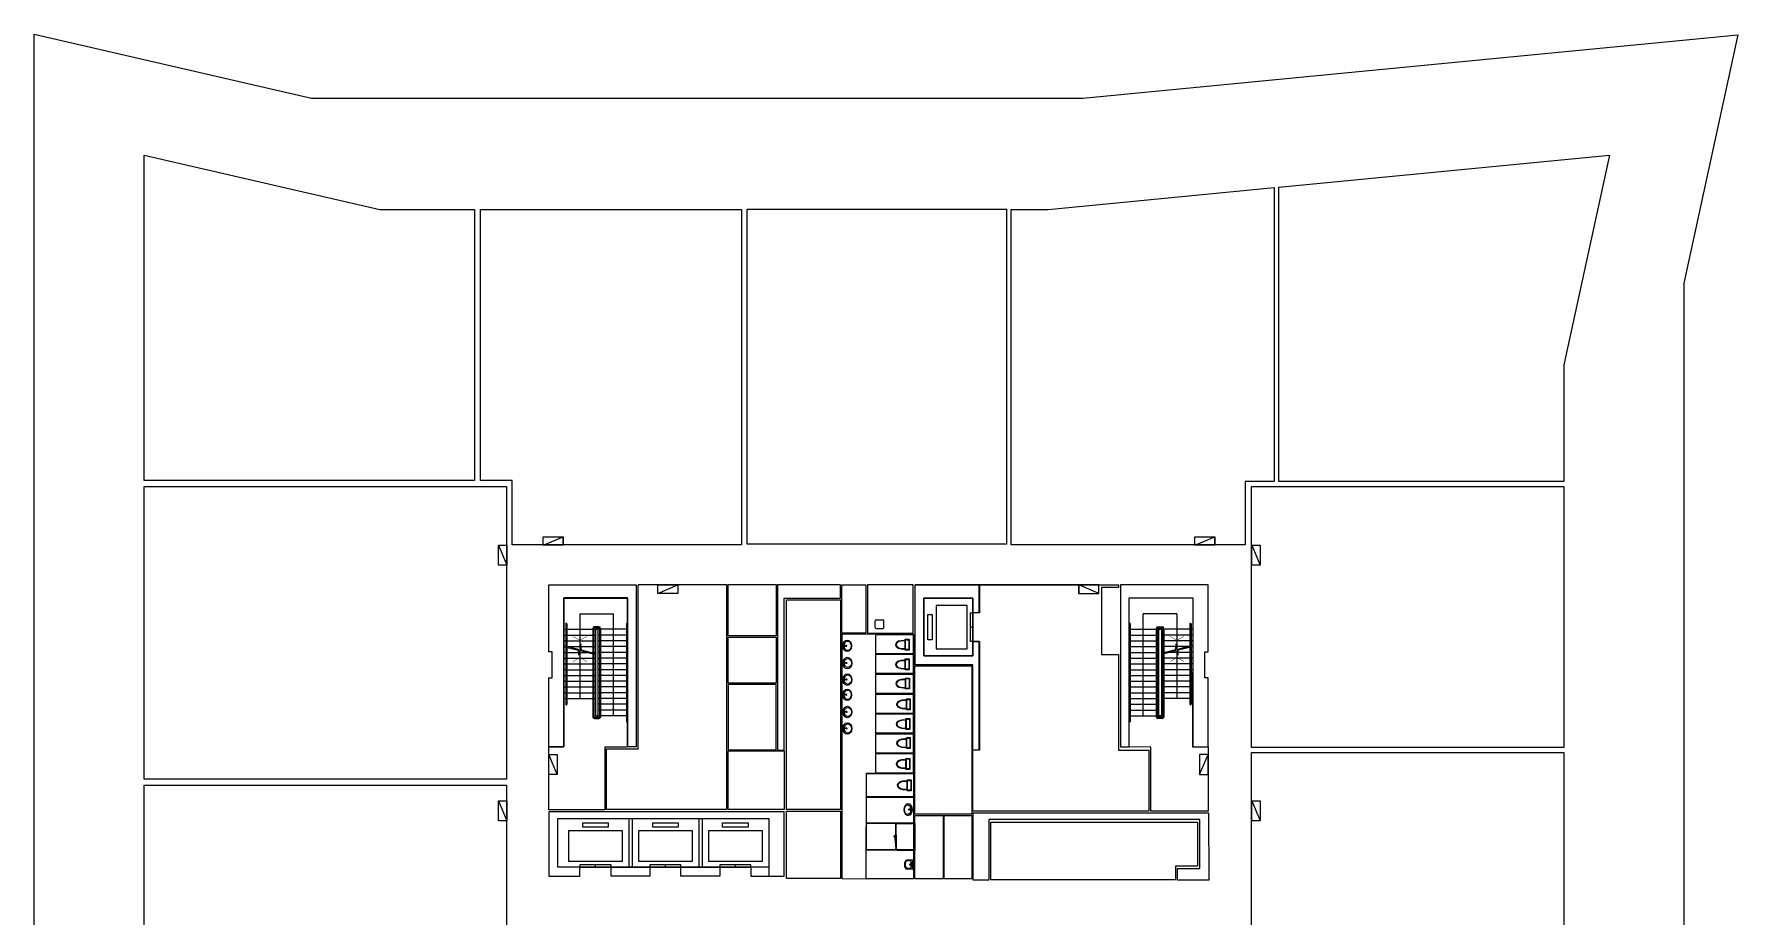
# Model space of a CAD drawing. Header units: millimetres. Extents: x -4538 to 72217, y -5606 to 73959.
# Drawn here: x -4538 to 72217, y 34177 to 73959 of the extents above; entities that cross this region are included whole.
import ezdxf

# ---------------------------------------------------------------- set-up
doc = ezdxf.new("R2010")
doc.units = ezdxf.units.MM
doc.header["$LTSCALE"] = 2000
doc.header["$MEASUREMENT"] = 0
doc.layers.get('0').update_dxf_attribs({"linetype": 'CONTINUOUS'})
doc.layers.get('Defpoints').update_dxf_attribs({"linetype": 'CONTINUOUS'})
for name, color, linetype in [('Column', 7, 'CONTINUOUS'), ('E&M', 7, 'CONTINUOUS'), ('Toilet', 7, 'CONTINUOUS'), ('Wall', 7, 'CONTINUOUS')]:
    doc.layers.add(name, color=color, linetype=linetype)

msp = doc.modelspace()

# ---------------------------------------------------------------- linework, layer by layer
at = {"color": 7, "transparency": 33554687}
msp.add_line((36427, 35897, 627), (36427, 38740, 676), dxfattribs=at)
at = {"color": 7, "transparency": 33554687, "extrusion": (0, -0.017452, 0.999848)}
for points in [[(18647, 44960), (18794, 44960), (18794, 46136), (18647, 46136), (18647, 49144), (22587, 49144), (22587, 41854), (22195, 41854), (22195, 48556), (19333, 48556), (19333, 41854), (18647, 41854), (18647, 44960)], [(29247, 41705), (29247, 48544), (31797, 48544), (31797, 49144), (28947, 49144), (28947, 41705), (29247, 41705)], [(37747, 46594), (38047, 46594), (38047, 41705), (37747, 41705), (37747, 45545), (35147, 45545), (35147, 49144), (38047, 49144), (38047, 47894), (37747, 47894), (37747, 48544), (35547, 48544), (35547, 45945), (37747, 45945), (37747, 46594), (37747, 46594)], [(48347, 44960), (48200, 44960), (48200, 46136), (48347, 46136), (48347, 49144), (44407, 49144), (44407, 41854), (44799, 41854), (44799, 48556), (47661, 48556), (47661, 41854), (48347, 41854), (48347, 44960)]]:
    msp.add_lwpolyline(points, dxfattribs=at)
at = {"color": 7, "transparency": 33554687}
for points in [[(22678, 49150), (26647, 49150), (26647, 39011), (21252, 39011), (21252, 41749), (22678, 41749), (22678, 49132)], [(38042, 49149), (44320, 49149), (44320, 49020), (43547, 49020), (43547, 46001), (44320, 46001), (44320, 41693), (45686, 41693), (45686, 38949), (37747, 38949), (37747, 41712), (38042, 41712), (38042, 46590), (37747, 46590), (37747, 47897), (38042, 47897), (38042, 49112)], [(31852, 35907), (32952, 35901), (32959, 40640), (35076, 40650), (35073, 46910), (31852, 46922), (31852, 35907)], [(38565, 35851), (38565, 38447), (47874, 38447), (47874, 36471), (46877, 36471), (46877, 35851), (38565, 35851)]]:
    msp.add_lwpolyline(points, dxfattribs=at)
for points in [[(26728, 49150), (28899, 49150), (28899, 46849), (26728, 46849)], [(31852, 49149), (32938, 49149), (32938, 46966), (31852, 46966)], [(35070, 49149), (33005, 49149), (33005, 46966), (35070, 46966)], [(29358, 48460), (31797, 48460), (31797, 39011), (29358, 39011)], [(26728, 46782), (28899, 46782), (28899, 44713), (26728, 44713)], [(35145, 45487), (37701, 45487), (37701, 38803), (35145, 38801)], [(28899, 44654), (26728, 44654), (26728, 41706), (28899, 41706)], [(26728, 41655), (29256, 41655), (29256, 39011), (26728, 39011)], [(32958, 40651), (35076, 40651), (35076, 39590), (32958, 39590)], [(32958, 39590), (35076, 39590), (35076, 38396), (32958, 38396)], [(29358, 38938), (31797, 38938), (31797, 35912), (29358, 35912)], [(32954, 38396), (35072, 38396), (35072, 37194), (32954, 37194)], [(35145, 38753), (36426, 38753), (36426, 35901), (35145, 35901)], [(36462, 38753), (37701, 38753), (37701, 35901), (36462, 35901)], [(32952, 37198), (35074, 37198), (35074, 35901), (32952, 35901)]]:
    msp.add_lwpolyline(points, close=True, dxfattribs=at)
at = {"color": 7, "transparency": 33554687, "elevation": 730}
for points in [[(18647, 38997), (18647, 41848), (19333, 41848), (19333, 48541), (22202, 48541), (22202, 41830), (21173, 41830), (21173, 38997), (18647, 38997)], [(44799, 41848), (44799, 48549), (47661, 48549), (47647, 41848), (48347, 41848), (48347, 38939), (45769, 38939), (45769, 41829), (44799, 41848)]]:
    msp.add_lwpolyline(points, dxfattribs=at)
at = {"color": 7, "transparency": 33554687}
for points, elevation in [([(35547, 48537), (37747, 48537), (37747, 45938), (35547, 45938)], 847), ([(19054, 38618), (28554, 38618), (28554, 36419), (19054, 36419)], 672)]:
    msp.add_lwpolyline(points, close=True, dxfattribs=dict(at, elevation=elevation))
at = {"color": 7, "transparency": 33554687, "extrusion": (0, -0.017452, 0.999848)}
for points, elevation in [([(29254, 38924), (18654, 38924), (18654, 36024), (20054, 36024), (20054, 36424), (19054, 36424), (19054, 38624), (28554, 38624), (28554, 36024), (29254, 36024), (29254, 38924)], -2), ([(37771, 38868), (48371, 38868), (48380, 35844), (46975, 35845), (46971, 36368), (47971, 36368), (47971, 38568), (38471, 38568), (38469, 35845), (37771, 35833), (37771, 38868)], -1), ([(23204, 36424), (23204, 36024), (21454, 36024), (21454, 36424), (23204, 36424)], -2), ([(26354, 36424), (26354, 36024), (24604, 36024), (24604, 36424), (26354, 36424)], -2), ([(28554, 36424), (27754, 36424), (27754, 36024), (28554, 36024)], -2)]:
    msp.add_lwpolyline(points, dxfattribs=dict(at, elevation=elevation))
at = {"layer": 'Column', "color": 3, "transparency": 33554687, "extrusion": (0, -0.017452, 0.999848)}
msp.add_lwpolyline([(429, 68511), (11032, 66065), (15298, 66065), (15298, 53848), (429, 53848)], close=True, dxfattribs=at)
for points in [[(64375, 53800), (51543, 53800), (51543, 67071), (66428, 68511), (64375, 59069), (64375, 53804)], [(39485, 66065), (41142, 66065), (51319, 67049), (51319, 53800), (50024, 53800), (50024, 50949), (39485, 50949), (39485, 66065)], [(15573, 66065), (27330, 66065), (27330, 50949), (16993, 50949), (16993, 53848), (15573, 53848), (15573, 66065)], [(428, 53580), (16744, 53580), (16744, 40393), (428, 40393), (428, 53580)], [(64375, 41596), (64375, 29792), (50306, 29792), (50306, 41595), (64375, 41595)], [(429, 40122), (16744, 40122), (16744, 28410), (429, 28410), (429, 40122)]]:
    msp.add_lwpolyline(points, dxfattribs=at)
at = {"layer": 'Column', "color": 3, "transparency": 33554687}
for points in [[(27583, 66065), (39262, 66065), (39262, 50973), (27583, 50973)], [(50308, 53565), (64375, 53565), (64375, 41816), (50308, 41816)]]:
    msp.add_lwpolyline(points, close=True, dxfattribs=at)
at = {"layer": 'Defpoints', "color": 3}
for p, q in [((42527, 49137, 858), (35163, 49137, 858)), ((32959, 40640, 709), (35072, 40640, 709))]:
    msp.add_line(p, q, dxfattribs=at)
at = {"layer": 'E&M', "color": 252, "transparency": 33554687}
for p, q in [((16378, 50923, 889), (16758, 50023, 873)), ((18399, 50924, 889), (19299, 51304, 896)), ((19299, 50924, 889), (19299, 51304, 896)), ((47757, 50924, 889), (48657, 51304, 896)), ((48657, 50924, 889), (47757, 50924, 889)), ((48657, 50924, 889), (48657, 51304, 896)), ((50316, 50927, 889), (50696, 50028, 873)), ((23567, 48757, 851), (24467, 49137, 858)), ((43427, 48757, 851), (42527, 49137, 858)), ((42527, 48757, 851), (42527, 49137, 858)), ((42527, 48757, 851), (43427, 48757, 851)), ((20047, 47837, 835), (21567, 47837, 835)), ((20047, 47837, 835), (20047, 44018, 768)), ((21567, 43238, 755), (21567, 47837, 835)), ((46947, 47837, 835), (45427, 47837, 835)), ((45427, 43238, 755), (45427, 47837, 835)), ((46947, 47837, 835), (46947, 44018, 768)), ((19347, 47137, 823), (19412, 47137, 823)), ((19347, 46877, 818), (19412, 46877, 818)), ((19412, 47387, 827), (19412, 46389, 810)), ((19462, 47387, 827), (19462, 46376, 810)), ((19462, 47137, 823), (20632, 47137, 823)), ((19462, 46877, 818), (20632, 46877, 818)), ((20632, 47177, 823), (20632, 46082, 804)), ((20682, 47177, 823), (20682, 46070, 804)), ((20682, 47137, 823), (20747, 47137, 823)), ((20682, 46877, 818), (20747, 46877, 818)), ((20907, 47252, 825), (20707, 47252, 825)), ((20907, 47202, 824), (20707, 47202, 824)), ((20932, 47137, 823), (20867, 47137, 823)), ((20932, 46877, 818), (20867, 46877, 818)), ((20932, 47177, 823), (20932, 43198, 754)), ((20982, 47177, 823), (20982, 43198, 754)), ((22152, 47137, 823), (20982, 47137, 823)), ((22152, 46877, 818), (20982, 46877, 818)), ((22152, 47387, 827), (22152, 42988, 750)), ((22202, 47387, 827), (22202, 42988, 750)), ((33347, 47217, 824), (33347, 47517, 829)), ((33397, 47567, 830), (33697, 47567, 830)), ((33397, 47167, 823), (33697, 47167, 823)), ((33747, 47217, 824), (33747, 47517, 829)), ((37747, 47237, 825), (37647, 47237, 825)), ((44792, 47387, 827), (44792, 42988, 750)), ((44842, 47387, 827), (44842, 42988, 750)), ((44842, 47137, 823), (46012, 47137, 823)), ((44842, 46877, 818), (46012, 46877, 818)), ((46012, 47177, 823), (46012, 43198, 754)), ((46062, 47177, 823), (46062, 43198, 754)), ((46062, 47137, 823), (46127, 47137, 823)), ((46062, 46877, 818), (46127, 46877, 818)), ((46087, 47252, 825), (46287, 47252, 825)), ((46087, 47202, 824), (46287, 47202, 824)), ((46312, 47137, 823), (46247, 47137, 823)), ((46312, 46877, 818), (46247, 46877, 818)), ((46312, 47177, 823), (46312, 46070, 804)), ((46362, 47177, 823), (46362, 46082, 804)), ((47532, 47137, 823), (46362, 47137, 823)), ((47532, 46877, 818), (46362, 46877, 818)), ((47532, 47387, 827), (47532, 46376, 810)), ((47582, 47387, 827), (47582, 46389, 810)), ((47647, 47137, 823), (47582, 47137, 823)), ((47647, 46877, 818), (47582, 46877, 818)), ((19347, 46617, 814), (19412, 46617, 814)), ((19347, 46405, 810), (19982, 46246, 807)), ((19347, 46354, 809), (19987, 46194, 806)), ((19347, 46098, 805), (19412, 46098, 805)), ((19412, 46338, 809), (19412, 43758, 764)), ((19462, 46617, 814), (20632, 46617, 814)), ((19462, 46326, 809), (19462, 43758, 764)), ((19462, 46098, 805), (20367, 46098, 805)), ((19538, 46357, 809), (20632, 46357, 809)), ((20111, 46213, 807), (20747, 46053, 804)), ((20116, 46161, 806), (20747, 46002, 803)), ((20572, 46098, 805), (20632, 46098, 805)), ((20682, 46617, 814), (20747, 46617, 814)), ((20682, 46357, 809), (20747, 46357, 809)), ((20682, 46098, 805), (20747, 46098, 805)), ((20932, 46617, 814), (20867, 46617, 814)), ((20932, 46357, 809), (20867, 46357, 809)), ((20932, 46098, 805), (20867, 46098, 805)), ((22152, 46617, 814), (20982, 46617, 814)), ((22152, 46357, 809), (20982, 46357, 809)), ((22152, 46098, 805), (20982, 46098, 805)), ((31932, 46414, 735), (32037, 46404, 735)), ((32037, 46384, 735), (31932, 46374, 734)), ((32037, 46399, 735), (31973, 46410, 735)), ((32037, 46389, 735), (31973, 46378, 735)), ((32040, 46405, 735), (32063, 46382, 735)), ((32063, 46405, 735), (32040, 46382, 735)), ((44842, 46617, 814), (46012, 46617, 814)), ((44842, 46357, 809), (46012, 46357, 809)), ((44842, 46098, 805), (46012, 46098, 805)), ((46062, 46617, 814), (46127, 46617, 814)), ((46062, 46357, 809), (46127, 46357, 809)), ((46062, 46098, 805), (46127, 46098, 805)), ((46312, 46617, 814), (46247, 46617, 814)), ((46312, 46357, 809), (46247, 46357, 809)), ((46883, 46213, 807), (46247, 46053, 804)), ((46878, 46161, 806), (46247, 46002, 803)), ((46312, 46098, 805), (46247, 46098, 805)), ((47532, 46617, 814), (46362, 46617, 814)), ((47456, 46357, 809), (46362, 46357, 809)), ((46422, 46098, 805), (46362, 46098, 805)), ((47532, 46098, 805), (46627, 46098, 805)), ((47647, 46354, 809), (47007, 46194, 806)), ((47647, 46405, 810), (47011, 46246, 807)), ((47532, 46326, 809), (47532, 43758, 764)), ((47647, 46617, 814), (47582, 46617, 814)), ((47582, 46338, 809), (47582, 43758, 764)), ((47647, 46098, 805), (47582, 46098, 805)), ((19347, 45838, 800), (19412, 45838, 800)), ((19347, 45578, 796), (19412, 45578, 796)), ((19347, 45318, 791), (19412, 45318, 791)), ((19462, 45838, 800), (20632, 45838, 800)), ((19462, 45578, 796), (20632, 45578, 796)), ((19462, 45318, 791), (20632, 45318, 791)), ((20632, 46031, 803), (20632, 43198, 754)), ((20682, 46018, 803), (20682, 43198, 754)), ((20682, 45838, 800), (20747, 45838, 800)), ((20682, 45578, 796), (20747, 45578, 796)), ((20682, 45318, 791), (20747, 45318, 791)), ((20932, 45838, 800), (20867, 45838, 800)), ((20932, 45578, 796), (20867, 45578, 796)), ((20932, 45318, 791), (20867, 45318, 791)), ((22152, 45838, 800), (20982, 45838, 800)), ((22152, 45578, 796), (20982, 45578, 796)), ((22152, 45318, 791), (20982, 45318, 791)), ((31942, 45639, 735), (32047, 45629, 735)), ((32047, 45609, 735), (31942, 45599, 734)), ((32047, 45624, 735), (31984, 45635, 735)), ((32047, 45614, 735), (31984, 45603, 735)), ((32051, 45631, 735), (32073, 45608, 735)), ((32073, 45631, 735), (32051, 45608, 735)), ((44842, 45838, 800), (46012, 45838, 800)), ((44842, 45578, 796), (46012, 45578, 796)), ((44842, 45318, 791), (46012, 45318, 791)), ((46062, 45838, 800), (46127, 45838, 800)), ((46062, 45578, 796), (46127, 45578, 796)), ((46062, 45318, 791), (46127, 45318, 791)), ((46312, 45838, 800), (46247, 45838, 800)), ((46312, 45578, 796), (46247, 45578, 796)), ((46312, 45318, 791), (46247, 45318, 791)), ((46312, 46018, 803), (46312, 43198, 754)), ((46362, 46031, 803), (46362, 43198, 754)), ((47532, 45838, 800), (46362, 45838, 800)), ((47532, 45578, 796), (46362, 45578, 796)), ((47532, 45318, 791), (46362, 45318, 791)), ((47647, 45838, 800), (47582, 45838, 800)), ((47647, 45578, 796), (47582, 45578, 796)), ((47647, 45318, 791), (47582, 45318, 791)), ((19347, 45058, 786), (19412, 45058, 786)), ((19347, 44798, 782), (19412, 44798, 782)), ((19347, 44538, 777), (19412, 44538, 777)), ((19462, 45058, 786), (20632, 45058, 786)), ((19462, 44798, 782), (20632, 44798, 782)), ((19462, 44538, 777), (20632, 44538, 777)), ((20682, 45058, 786), (20747, 45058, 786)), ((20682, 44798, 782), (20747, 44798, 782)), ((20682, 44538, 777), (20747, 44538, 777)), ((20932, 45058, 786), (20867, 45058, 786)), ((20932, 44798, 782), (20867, 44798, 782)), ((20932, 44538, 777), (20867, 44538, 777)), ((22152, 45058, 786), (20982, 45058, 786)), ((22152, 44798, 782), (20982, 44798, 782)), ((22152, 44538, 777), (20982, 44538, 777)), ((31942, 44896, 735), (32047, 44886, 735)), ((32047, 44866, 735), (31942, 44856, 734)), ((32047, 44881, 735), (31984, 44892, 735)), ((32047, 44871, 735), (31984, 44860, 735)), ((32051, 44887, 735), (32073, 44865, 735)), ((32073, 44887, 735), (32051, 44865, 735)), ((44842, 45058, 786), (46012, 45058, 786)), ((44842, 44798, 782), (46012, 44798, 782)), ((44842, 44538, 777), (46012, 44538, 777)), ((46062, 45058, 786), (46127, 45058, 786)), ((46062, 44798, 782), (46127, 44798, 782)), ((46062, 44538, 777), (46127, 44538, 777)), ((46312, 45058, 786), (46247, 45058, 786)), ((46312, 44798, 782), (46247, 44798, 782)), ((46312, 44538, 777), (46247, 44538, 777)), ((47532, 45058, 786), (46362, 45058, 786)), ((47532, 44798, 782), (46362, 44798, 782)), ((47532, 44538, 777), (46362, 44538, 777)), ((47647, 45058, 786), (47582, 45058, 786)), ((47647, 44798, 782), (47582, 44798, 782)), ((47647, 44538, 777), (47582, 44538, 777)), ((19347, 44278, 773), (19412, 44278, 773)), ((19347, 44018, 768), (19412, 44018, 768)), ((19462, 44278, 773), (20632, 44278, 773)), ((19462, 44018, 768), (20632, 44018, 768)), ((20682, 44278, 773), (20747, 44278, 773)), ((20682, 44018, 768), (20747, 44018, 768)), ((20932, 44278, 773), (20867, 44278, 773)), ((20932, 44018, 768), (20867, 44018, 768)), ((20932, 43758, 764), (20867, 43758, 764)), ((22152, 44278, 773), (20982, 44278, 773)), ((22152, 44018, 768), (20982, 44018, 768)), ((22152, 43758, 764), (20982, 43758, 764)), ((31931, 44210, 735), (32036, 44200, 735)), ((32036, 44180, 735), (31931, 44170, 734)), ((32036, 44195, 735), (31973, 44206, 735)), ((32036, 44185, 735), (31973, 44174, 735)), ((32040, 44201, 735), (32063, 44179, 735)), ((32063, 44201, 735), (32040, 44179, 735)), ((44842, 44278, 773), (46012, 44278, 773)), ((44842, 44018, 768), (46012, 44018, 768)), ((44842, 43758, 764), (46012, 43758, 764)), ((46062, 44278, 773), (46127, 44278, 773)), ((46062, 44018, 768), (46127, 44018, 768)), ((46062, 43758, 764), (46127, 43758, 764)), ((46312, 44278, 773), (46247, 44278, 773)), ((46312, 44018, 768), (46247, 44018, 768)), ((47532, 44278, 773), (46362, 44278, 773)), ((47532, 44018, 768), (46362, 44018, 768)), ((47647, 44278, 773), (47582, 44278, 773)), ((47647, 44018, 768), (47582, 44018, 768)), ((20707, 43173, 754), (20907, 43173, 754)), ((20707, 43123, 753), (20907, 43123, 753)), ((20747, 43238, 755), (20867, 43238, 755)), ((20932, 43498, 759), (20867, 43498, 759)), ((20932, 43238, 755), (20867, 43238, 755)), ((22152, 43498, 759), (20982, 43498, 759)), ((22152, 43238, 755), (20982, 43238, 755)), ((31942, 43436, 735), (32047, 43426, 735)), ((32047, 43406, 735), (31942, 43396, 734)), ((32047, 43421, 735), (31983, 43432, 735)), ((32047, 43411, 735), (31983, 43400, 735)), ((32050, 43427, 735), (32073, 43404, 735)), ((32073, 43427, 735), (32050, 43404, 735)), ((44842, 43498, 759), (46012, 43498, 759)), ((44842, 43238, 755), (46012, 43238, 755)), ((46062, 43498, 759), (46127, 43498, 759)), ((46062, 43238, 755), (46127, 43238, 755)), ((46287, 43173, 754), (46087, 43173, 754)), ((46287, 43123, 753), (46087, 43123, 753)), ((46247, 43238, 755), (46127, 43238, 755)), ((31942, 42692, 735), (32047, 42682, 735)), ((32047, 42662, 735), (31942, 42652, 734)), ((32047, 42677, 735), (31983, 42688, 735)), ((32047, 42667, 735), (31983, 42656, 735)), ((32050, 42683, 735), (32073, 42661, 735)), ((32073, 42683, 735), (32050, 42661, 735)), ((19027, 40599, 709), (18647, 41499, 724)), ((47967, 40599, 709), (48347, 41499, 724)), ((16377, 39401, 688), (16757, 38501, 672)), ((50314, 39405, 688), (50694, 38506, 672)), ((22254, 38618, 672), (22254, 36419, 633)), ((22404, 38618, 672), (22404, 36419, 633)), ((25404, 38618, 672), (25404, 36419, 633)), ((25554, 38618, 672), (25554, 36419, 633)), ((34277, 37855, 661), (34277, 38380, 670)), ((34277, 38380, 670), (35027, 38380, 670)), ((34302, 37855, 661), (34302, 38380, 670)), ((34886, 39027, 735), (34863, 39005, 735)), ((34863, 39027, 735), (34886, 39005, 735)), ((34995, 39036, 735), (34890, 39026, 735)), ((34890, 39021, 735), (34953, 39032, 735)), ((34890, 39011, 735), (34953, 39000, 735)), ((34890, 39006, 735), (34995, 38996, 734)), ((35147, 37180, 649), (35147, 38380, 670)), ((34232, 37808, 660), (34216, 37807, 660)), ((34233, 37798, 660), (34217, 37797, 660)), ((34247, 37809, 660), (34264, 37811, 660)), ((34248, 37799, 660), (34264, 37801, 660)), ((34277, 37855, 661), (34302, 37855, 661)), ((34277, 37855, 661), (34277, 37816, 660)), ((34277, 37797, 660), (34277, 37443, 654)), ((34302, 37855, 661), (34302, 37255, 650)), ((34277, 37180, 649), (34277, 37255, 650)), ((34277, 37255, 650), (34302, 37255, 650)), ((34302, 37180, 649), (34302, 37255, 650)), ((34326, 37180, 649), (35076, 37180, 649)), ((20754, 36419, 633), (20754, 36519, 635)), ((23904, 36419, 633), (23904, 36519, 635)), ((27054, 36419, 633), (27054, 36519, 635)), ((34691, 36435, 635), (34691, 36635, 639)), ((34721, 36435, 635), (34721, 36635, 639)), ((35021, 36735, 640), (34791, 36735, 640)), ((34951, 36705, 640), (34791, 36705, 640)), ((34951, 36365, 634), (34791, 36365, 634)), ((35021, 36335, 633), (34791, 36335, 633)), ((35009, 36555, 637), (34933, 36545, 637)), ((34933, 36540, 637), (34959, 36548, 637)), ((34933, 36530, 637), (34959, 36522, 637)), ((34933, 36525, 637), (35009, 36515, 637)), ((34966, 36549, 637), (34966, 36690, 640)), ((34966, 36380, 634), (34966, 36521, 637)), ((35041, 36355, 634), (35041, 36715, 640))]:
    msp.add_line(p, q, dxfattribs=at)
at = {"layer": 'E&M', "color": 252, "transparency": 33554687, "extrusion": (0, -0.017452, 0.999848)}
for points in [[(16378, 50031), (16378, 50931), (16758, 50931), (16758, 50031), (16378, 50031)], [(19299, 50932), (18399, 50932), (18399, 51312), (19299, 51312), (19299, 50932)], [(48657, 50932), (47757, 50932), (47757, 51312), (48657, 51312), (48657, 50932)], [(50316, 50035), (50316, 50935), (50696, 50935), (50696, 50035), (50316, 50035)], [(24467, 48764), (23567, 48764), (23567, 49144), (24467, 49144), (24467, 48764)], [(42527, 48764), (43427, 48764), (43427, 49144), (42527, 49144), (42527, 48764)], [(35722, 46669), (35722, 47819), (35922, 47819), (35922, 46669), (35722, 46669)], [(36097, 48219), (36097, 46270), (37497, 46270), (37497, 48219), (36097, 48219)], [(37647, 46594), (37647, 47894), (37747, 47894), (37747, 46594), (37647, 46594)], [(20867, 43245), (20867, 47144), (20747, 47144), (20747, 43245)], [(46127, 43245), (46127, 47144), (46247, 47144), (46247, 43245)], [(20116, 46168), (20086, 46491), (20008, 45972), (19982, 46253)], [(46878, 46168), (46908, 46491), (46986, 45972), (47011, 46253)], [(19027, 41505), (19027, 40605), (18647, 40605), (18647, 41505), (19027, 41505)], [(47967, 41505), (47967, 40605), (48347, 40605), (48347, 41505), (47967, 41505)], [(16377, 38507), (16377, 39407), (16757, 39407), (16757, 38507), (16377, 38507)], [(50314, 38512), (50314, 39411), (50694, 39411), (50694, 38512), (50314, 38512)], [(34229, 37859), (34277, 37261), (34292, 37262), (34244, 37860), (34229, 37859)]]:
    msp.add_lwpolyline(points, dxfattribs=at)
at = {"layer": 'E&M', "color": 252, "transparency": 33554687, "extrusion": (0, -0.017452, 0.999848), "const_width": 20}
for points in [[(19730, 46828), (20047, 46649), (20364, 46828)], [(47264, 46828), (46947, 46649), (46630, 46828)], [(19730, 45691), (20047, 45870), (20364, 45691)], [(47264, 45691), (46947, 45870), (46630, 45691)]]:
    msp.add_lwpolyline(points, dxfattribs=at)
at = {"layer": 'E&M', "color": 252, "transparency": 33554687}
for points in [[(34705, 46693), (34882, 46693), (34882, 46199), (34705, 46199)], [(34722, 46667), (34865, 46667), (34865, 46227), (34722, 46227)], [(34705, 45801), (34882, 45801), (34882, 45307), (34705, 45307)], [(34722, 45775), (34865, 45775), (34865, 45335), (34722, 45335)], [(34722, 44942), (34899, 44942), (34899, 44448), (34722, 44448)], [(34739, 44916), (34882, 44916), (34882, 44477), (34739, 44477)], [(34756, 44007), (34934, 44007), (34934, 43513), (34756, 43513)], [(34774, 43981), (34917, 43981), (34917, 43541), (34774, 43541)], [(34740, 43114), (34918, 43114), (34918, 42621), (34740, 42621)], [(34757, 43088), (34900, 43088), (34900, 42649), (34757, 42649)], [(34757, 42256), (34934, 42256), (34934, 41762), (34757, 41762)], [(34774, 42230), (34917, 42230), (34917, 41791), (34774, 41791)], [(34739, 41320), (34917, 41320), (34917, 40827), (34739, 40827)], [(34757, 41294), (34900, 41294), (34900, 40855), (34757, 40855)], [(34791, 40358), (34969, 40358), (34969, 39864), (34791, 39864)], [(34808, 40332), (34951, 40332), (34951, 39892), (34808, 39892)]]:
    msp.add_lwpolyline(points, close=True, dxfattribs=at)
at = {"layer": 'E&M', "color": 252, "transparency": 33554687, "extrusion": (0, -0.017452, 0.999848), "elevation": -2}
for points in [[(21329, 38224), (20179, 38224), (20179, 38424), (21329, 38424), (21329, 38224)], [(24479, 38224), (23329, 38224), (23329, 38424), (24479, 38424), (24479, 38224)], [(27629, 38224), (26479, 38224), (26479, 38424), (27629, 38424), (27629, 38224)], [(19554, 38074), (21954, 38074), (21954, 36674), (19554, 36674), (19554, 38074)], [(22704, 38074), (25104, 38074), (25104, 36674), (22704, 36674), (22704, 38074)], [(25854, 38074), (28254, 38074), (28254, 36674), (25854, 36674), (25854, 38074)], [(20054, 36424), (21454, 36424), (21454, 36524), (20054, 36524), (20054, 36424)], [(23204, 36424), (24604, 36424), (24604, 36524), (23204, 36524), (23204, 36424)], [(26354, 36424), (27754, 36424), (27754, 36524), (26354, 36524), (26354, 36424)]]:
    msp.add_lwpolyline(points, dxfattribs=at)
at = {"layer": 'E&M', "color": 252, "transparency": 33554687, "extrusion": (0, -0.017452, 0.999848), "const_width": 1, "elevation": -1}
for points in [[(34928, 36550), (34909, 36531)], [(34909, 36550), (34928, 36531)]]:
    msp.add_lwpolyline(points, dxfattribs=at)
at = {"layer": 'E&M', "color": 252, "transparency": 33554687, "extrusion": (0, -0.017452, 0.999848)}
for centre, major_axis, start_param, end_param in [((19437, 47387, 827), (-25, 0), 3.141593, 6.283185), ((20707, 47177, 823), (-75, 0), 4.712389, 6.283185), ((20707, 47177, 823), (-25, 0), 4.712389, 6.283185), ((20907, 47177, 823), (-75, 0), 3.141593, 4.712389), ((20907, 47177, 823), (-25, 0), 3.141593, 4.712389), ((22177, 47387, 827), (-25, 0), 3.141593, 6.283185), ((33397, 47517, 829), (-50, 0), 4.712389, 6.283185), ((33397, 47217, 824), (-50, 0), 0, 1.570796), ((33697, 47517, 829), (-50, 0), 3.141593, 4.712389), ((33697, 47217, 824), (-50, 0), 1.570796, 3.141593), ((44817, 47387, 827), (-25, 0), 3.141593, 6.283185), ((46087, 47177, 823), (-75, 0), 4.712389, 6.283185), ((46087, 47177, 823), (-25, 0), 4.712389, 6.283185), ((46287, 47177, 823), (-75, 0), 3.141593, 4.712389), ((46287, 47177, 823), (-25, 0), 3.141593, 4.712389), ((47557, 47387, 827), (-25, 0), 3.141593, 6.283185), ((31932, 46394, 735), (-20, 0), 4.712389, 7.853982), ((31945, 46494, 737), (-25, 0), 5.630909, 5.888264), ((31910, 46494, 737), (-15, 0), 2.445498, 3.837687), ((31945, 46494, 737), (-25, 0), 0.394921, 0.652276), ((31945, 46294, 733), (-25, 0), 5.630909, 5.888264), ((31910, 46294, 733), (-15, 0), 2.445498, 3.837687), ((31945, 46294, 733), (-25, 0), 0.394921, 0.652276), ((31945, 46494, 737), (-22.5, 0), 5.963346, 6.603024), ((31945, 46294, 733), (-22.5, 0), 5.963346, 6.603024), ((31927, 46524, 737), (-15, 0), 1.398301, 2.790489), ((31927, 46464, 736), (-15, 0), 3.492696, 4.884885), ((31927, 46324, 734), (-15, 0), 1.398301, 2.790489), ((31927, 46264, 733), (-15, 0), 3.492696, 4.884885), ((31945, 46494, 737), (-22.5, 0), 4.916149, 5.555827), ((31945, 46494, 737), (-22.5, 0), 0.727359, 1.367037), ((31945, 46294, 733), (-22.5, 0), 4.916149, 5.555827), ((31945, 46294, 733), (-22.5, 0), 0.727359, 1.367037), ((31945, 46494, 737), (-25, 0), 4.583711, 4.841067), ((31945, 46494, 737), (-25, 0), 1.442119, 1.699474), ((31945, 46294, 733), (-25, 0), 4.583711, 4.841067), ((31945, 46294, 733), (-25, 0), 1.442119, 1.699474), ((31962, 46524, 737), (-15, 0), 0.351103, 1.743292), ((31962, 46464, 736), (-15, 0), 4.539893, 5.932082), ((31962, 46324, 734), (-15, 0), 0.351103, 1.743292), ((31962, 46264, 733), (-15, 0), 4.539893, 5.932082), ((31945, 46494, 737), (-22.5, 0), 3.868951, 4.508629), ((31945, 46494, 737), (-22.5, 0), 1.774556, 2.414234), ((31945, 46294, 733), (-22.5, 0), 3.868951, 4.508629), ((31945, 46294, 733), (-22.5, 0), 1.774556, 2.414234), ((31979, 46494, 737), (-15, 0), 5.587091, 6.97928), ((31979, 46294, 733), (-15, 0), 5.587091, 6.97928), ((31945, 46494, 737), (-25, 0), 3.536514, 3.793869), ((31945, 46494, 737), (-25, 0), 2.489316, 2.746672), ((31945, 46294, 733), (-25, 0), 3.536514, 3.793869), ((31945, 46294, 733), (-25, 0), 2.489316, 2.746672), ((31945, 46494, 737), (-22.5, 0), 2.821754, 3.461432), ((31945, 46294, 733), (-22.5, 0), 2.821754, 3.461432), ((32052, 46394, 735), (-21, 0), 0.51338, 5.769805), ((32037, 46394, 735), (-10, 0), 1.570796, 4.712389), ((32037, 46394, 735), (-5, 0), 1.570796, 4.712389), ((32052, 46394, 735), (-16, 0), 0.653847, 5.629339), ((31942, 45619, 735), (-20, 0), 4.712389, 7.853982), ((31955, 45719, 737), (-25, 0), 5.630909, 5.888264), ((31920, 45719, 737), (-15, 0), 2.445498, 3.837687), ((31955, 45719, 737), (-22.5, 0), 5.963346, 6.603024), ((31955, 45719, 737), (-25, 0), 0.394921, 0.652276), ((31955, 45519, 733), (-25, 0), 5.630909, 5.888264), ((31920, 45519, 733), (-15, 0), 2.445498, 3.837687), ((31955, 45519, 733), (-22.5, 0), 5.963346, 6.603024), ((31955, 45519, 733), (-25, 0), 0.394921, 0.652276), ((31938, 45749, 737), (-15, 0), 1.398301, 2.790489), ((31938, 45689, 736), (-15, 0), 3.492696, 4.884885), ((31938, 45549, 734), (-15, 0), 1.398301, 2.790489), ((31938, 45490, 733), (-15, 0), 3.492696, 4.884885), ((31955, 45719, 737), (-22.5, 0), 4.916149, 5.555827), ((31955, 45719, 737), (-22.5, 0), 0.727359, 1.367037), ((31955, 45519, 733), (-22.5, 0), 4.916149, 5.555827), ((31955, 45519, 733), (-22.5, 0), 0.727359, 1.367037), ((31955, 45719, 737), (-25, 0), 4.583711, 4.841067), ((31955, 45719, 737), (-25, 0), 1.442119, 1.699474), ((31955, 45519, 733), (-25, 0), 4.583711, 4.841067), ((31955, 45519, 733), (-25, 0), 1.442119, 1.699474), ((31972, 45749, 737), (-15, 0), 0.351103, 1.743292), ((31972, 45689, 736), (-15, 0), 4.539893, 5.932082), ((31972, 45549, 734), (-15, 0), 0.351103, 1.743292), ((31972, 45490, 733), (-15, 0), 4.539893, 5.932082), ((31955, 45719, 737), (-22.5, 0), 3.868951, 4.508629), ((31955, 45719, 737), (-22.5, 0), 1.774556, 2.414234), ((31955, 45519, 733), (-22.5, 0), 3.868951, 4.508629), ((31955, 45519, 733), (-22.5, 0), 1.774556, 2.414234), ((31990, 45719, 737), (-15, 0), 5.587091, 6.97928), ((31990, 45519, 733), (-15, 0), 5.587091, 6.97928), ((31955, 45719, 737), (-25, 0), 3.536514, 3.793869), ((31955, 45719, 737), (-25, 0), 2.489316, 2.746672), ((31955, 45519, 733), (-25, 0), 3.536514, 3.793869), ((31955, 45519, 733), (-25, 0), 2.489316, 2.746672), ((31955, 45719, 737), (-22.5, 0), 2.821754, 3.461432), ((31955, 45519, 733), (-22.5, 0), 2.821754, 3.461432), ((32062, 45619, 735), (-21, 0), 0.51338, 5.769805), ((32047, 45619, 735), (-10, 0), 1.570796, 4.712389), ((32047, 45619, 735), (-5, 0), 1.570796, 4.712389), ((32062, 45619, 735), (-16, 0), 0.653847, 5.629339), ((31942, 44876, 735), (-20, 0), 4.712389, 7.853982), ((31955, 44976, 737), (-25, 0), 5.630909, 5.888264), ((31920, 44976, 737), (-15, 0), 2.445498, 3.837687), ((31955, 44976, 737), (-22.5, 0), 5.963346, 6.603024), ((31955, 44976, 737), (-25, 0), 0.394921, 0.652276), ((31955, 44776, 733), (-25, 0), 5.630909, 5.888264), ((31920, 44776, 733), (-15, 0), 2.445498, 3.837687), ((31955, 44776, 733), (-22.5, 0), 5.963346, 6.603024), ((31955, 44776, 733), (-25, 0), 0.394921, 0.652276), ((31938, 45006, 737), (-15, 0), 1.398301, 2.790489), ((31938, 44946, 736), (-15, 0), 3.492696, 4.884885), ((31938, 44806, 734), (-15, 0), 1.398301, 2.790489), ((31938, 44746, 733), (-15, 0), 3.492696, 4.884885), ((31955, 44976, 737), (-22.5, 0), 4.916149, 5.555827), ((31955, 44976, 737), (-22.5, 0), 0.727359, 1.367037), ((31955, 44776, 733), (-22.5, 0), 4.916149, 5.555827), ((31955, 44776, 733), (-22.5, 0), 0.727359, 1.367037), ((31955, 44976, 737), (-25, 0), 4.583711, 4.841067), ((31955, 44976, 737), (-25, 0), 1.442119, 1.699474), ((31955, 44776, 733), (-25, 0), 4.583711, 4.841067), ((31955, 44776, 733), (-25, 0), 1.442119, 1.699474), ((31972, 45006, 737), (-15, 0), 0.351103, 1.743292), ((31972, 44946, 736), (-15, 0), 4.539893, 5.932082), ((31972, 44806, 734), (-15, 0), 0.351103, 1.743292), ((31972, 44746, 733), (-15, 0), 4.539893, 5.932082), ((31955, 44976, 737), (-22.5, 0), 3.868951, 4.508629), ((31955, 44976, 737), (-22.5, 0), 1.774556, 2.414234), ((31955, 44776, 733), (-22.5, 0), 3.868951, 4.508629), ((31955, 44776, 733), (-22.5, 0), 1.774556, 2.414234), ((31990, 44976, 737), (-15, 0), 5.587091, 6.97928), ((31990, 44776, 733), (-15, 0), 5.587091, 6.97928), ((31955, 44976, 737), (-25, 0), 3.536514, 3.793869), ((31955, 44976, 737), (-25, 0), 2.489316, 2.746672), ((31955, 44776, 733), (-25, 0), 3.536514, 3.793869), ((31955, 44776, 733), (-25, 0), 2.489316, 2.746672), ((31955, 44976, 737), (-22.5, 0), 2.821754, 3.461432), ((31955, 44776, 733), (-22.5, 0), 2.821754, 3.461432), ((32062, 44876, 735), (-21, 0), 0.51338, 5.769805), ((32047, 44876, 735), (-10, 0), 1.570796, 4.712389), ((32047, 44876, 735), (-5, 0), 1.570796, 4.712389), ((32062, 44876, 735), (-16, 0), 0.653847, 5.629339), ((19437, 43758, 764), (-25, 0), 0, 3.141593), ((31931, 44190, 735), (-20, 0), 4.712389, 7.853982), ((31944, 44290, 737), (-25, 0), 5.630909, 5.888264), ((31910, 44290, 737), (-15, 0), 2.445498, 3.837687), ((31944, 44290, 737), (-22.5, 0), 5.963346, 6.603024), ((31944, 44290, 737), (-25, 0), 0.394921, 0.652276), ((31944, 44090, 733), (-25, 0), 5.630909, 5.888264), ((31910, 44090, 733), (-15, 0), 2.445498, 3.837687), ((31944, 44090, 733), (-22.5, 0), 5.963346, 6.603024), ((31944, 44090, 733), (-25, 0), 0.394921, 0.652276), ((31927, 44320, 737), (-15, 0), 1.398301, 2.790489), ((31927, 44260, 736), (-15, 0), 3.492696, 4.884885), ((31927, 44120, 734), (-15, 0), 1.398301, 2.790489), ((31927, 44060, 733), (-15, 0), 3.492696, 4.884885), ((31944, 44290, 737), (-22.5, 0), 4.916149, 5.555827), ((31944, 44290, 737), (-22.5, 0), 0.727359, 1.367037), ((31944, 44090, 733), (-22.5, 0), 4.916149, 5.555827), ((31944, 44090, 733), (-22.5, 0), 0.727359, 1.367037), ((31944, 44290, 737), (-25, 0), 4.583711, 4.841067), ((31944, 44290, 737), (-25, 0), 1.442119, 1.699474), ((31944, 44090, 733), (-25, 0), 4.583711, 4.841067), ((31944, 44090, 733), (-25, 0), 1.442119, 1.699474), ((31961, 44320, 737), (-15, 0), 0.351103, 1.743292), ((31961, 44260, 736), (-15, 0), 4.539893, 5.932082), ((31961, 44120, 734), (-15, 0), 0.351103, 1.743292), ((31961, 44060, 733), (-15, 0), 4.539893, 5.932082), ((31944, 44290, 737), (-22.5, 0), 3.868951, 4.508629), ((31944, 44290, 737), (-22.5, 0), 1.774556, 2.414234), ((31944, 44090, 733), (-22.5, 0), 3.868951, 4.508629), ((31944, 44090, 733), (-22.5, 0), 1.774556, 2.414234), ((31979, 44290, 737), (-15, 0), 5.587091, 6.97928), ((31979, 44090, 733), (-15, 0), 5.587091, 6.97928), ((31944, 44290, 737), (-25, 0), 3.536514, 3.793869), ((31944, 44290, 737), (-25, 0), 2.489316, 2.746672), ((31944, 44090, 733), (-25, 0), 3.536514, 3.793869), ((31944, 44090, 733), (-25, 0), 2.489316, 2.746672), ((31944, 44290, 737), (-22.5, 0), 2.821754, 3.461432), ((31944, 44090, 733), (-22.5, 0), 2.821754, 3.461432), ((32051, 44190, 735), (-21, 0), 0.51338, 5.769805), ((32036, 44190, 735), (-10, 0), 1.570796, 4.712389), ((32036, 44190, 735), (-5, 0), 1.570796, 4.712389), ((32051, 44190, 735), (-16, 0), 0.653847, 5.629339), ((47557, 43758, 764), (-25, 0), 0, 3.141593), ((20707, 43198, 754), (-75, 0), 0, 1.570796), ((20707, 43198, 754), (-25, 0), 0, 1.570796), ((20907, 43198, 754), (-25, 0), 1.570796, 3.141593), ((20907, 43198, 754), (-75, 0), 1.570796, 3.141593), ((22177, 42988, 750), (-25, 0), 0, 3.141593), ((31942, 43416, 735), (-20, 0), 4.712389, 7.853982), ((31955, 43516, 737), (-25, 0), 5.630909, 5.888264), ((31920, 43516, 737), (-15, 0), 2.445498, 3.837687), ((31955, 43516, 737), (-22.5, 0), 5.963346, 6.603024), ((31955, 43516, 737), (-25, 0), 0.394921, 0.652276), ((31955, 43316, 733), (-25, 0), 5.630909, 5.888264), ((31920, 43316, 733), (-15, 0), 2.445498, 3.837687), ((31955, 43316, 733), (-22.5, 0), 5.963346, 6.603024), ((31955, 43316, 733), (-25, 0), 0.394921, 0.652276), ((31937, 43545, 737), (-15, 0), 1.398301, 2.790489), ((31937, 43486, 736), (-15, 0), 3.492696, 4.884885), ((31937, 43346, 734), (-15, 0), 1.398301, 2.790489), ((31937, 43286, 733), (-15, 0), 3.492696, 4.884885), ((31955, 43516, 737), (-22.5, 0), 4.916149, 5.555827), ((31955, 43516, 737), (-22.5, 0), 0.727359, 1.367037), ((31955, 43316, 733), (-22.5, 0), 4.916149, 5.555827), ((31955, 43316, 733), (-22.5, 0), 0.727359, 1.367037), ((31955, 43516, 737), (-25, 0), 4.583711, 4.841067), ((31955, 43516, 737), (-25, 0), 1.442119, 1.699474), ((31955, 43316, 733), (-25, 0), 4.583711, 4.841067), ((31955, 43316, 733), (-25, 0), 1.442119, 1.699474), ((31972, 43545, 737), (-15, 0), 0.351103, 1.743292), ((31972, 43486, 736), (-15, 0), 4.539893, 5.932082), ((31972, 43346, 734), (-15, 0), 0.351103, 1.743292), ((31972, 43286, 733), (-15, 0), 4.539893, 5.932082), ((31955, 43516, 737), (-22.5, 0), 3.868951, 4.508629), ((31955, 43516, 737), (-22.5, 0), 1.774556, 2.414234), ((31955, 43316, 733), (-22.5, 0), 3.868951, 4.508629), ((31955, 43316, 733), (-22.5, 0), 1.774556, 2.414234), ((31989, 43516, 737), (-15, 0), 5.587091, 6.97928), ((31989, 43316, 733), (-15, 0), 5.587091, 6.97928), ((31955, 43516, 737), (-25, 0), 3.536514, 3.793869), ((31955, 43516, 737), (-25, 0), 2.489316, 2.746672), ((31955, 43316, 733), (-25, 0), 3.536514, 3.793869), ((31955, 43316, 733), (-25, 0), 2.489316, 2.746672), ((31955, 43516, 737), (-22.5, 0), 2.821754, 3.461432), ((31955, 43316, 733), (-22.5, 0), 2.821754, 3.461432), ((32062, 43416, 735), (-21, 0), 0.51338, 5.769805), ((32047, 43416, 735), (-10, 0), 1.570796, 4.712389), ((32047, 43416, 735), (-5, 0), 1.570796, 4.712389), ((32062, 43416, 735), (-16, 0), 0.653847, 5.629339), ((44817, 42988, 750), (-25, 0), 0, 3.141593), ((46087, 43198, 754), (-75, 0), 0, 1.570796), ((46087, 43198, 754), (-25, 0), 0, 1.570796), ((46287, 43198, 754), (-25, 0), 1.570796, 3.141593), ((46287, 43198, 754), (-75, 0), 1.570796, 3.141593), ((31942, 42672, 735), (-20, 0), 4.712389, 7.853982), ((31955, 42772, 737), (-25, 0), 5.630909, 5.888264), ((31920, 42772, 737), (-15, 0), 2.445498, 3.837687), ((31955, 42772, 737), (-22.5, 0), 5.963346, 6.603024), ((31955, 42772, 737), (-25, 0), 0.394921, 0.652276), ((31955, 42572, 733), (-25, 0), 5.630909, 5.888264), ((31920, 42572, 733), (-15, 0), 2.445498, 3.837687), ((31955, 42572, 733), (-22.5, 0), 5.963346, 6.603024), ((31955, 42572, 733), (-25, 0), 0.394921, 0.652276), ((31937, 42802, 737), (-15, 0), 1.398301, 2.790489), ((31937, 42742, 736), (-15, 0), 3.492696, 4.884885), ((31937, 42602, 734), (-15, 0), 1.398301, 2.790489), ((31937, 42542, 733), (-15, 0), 3.492696, 4.884885), ((31955, 42772, 737), (-22.5, 0), 4.916149, 5.555827), ((31955, 42772, 737), (-22.5, 0), 0.727359, 1.367037), ((31955, 42572, 733), (-22.5, 0), 4.916149, 5.555827), ((31955, 42572, 733), (-22.5, 0), 0.727359, 1.367037), ((31955, 42772, 737), (-25, 0), 4.583711, 4.841067), ((31955, 42772, 737), (-25, 0), 1.442119, 1.699474), ((31955, 42572, 733), (-25, 0), 4.583711, 4.841067), ((31955, 42572, 733), (-25, 0), 1.442119, 1.699474), ((31972, 42802, 737), (-15, 0), 0.351103, 1.743292), ((31972, 42742, 736), (-15, 0), 4.539893, 5.932082), ((31972, 42602, 734), (-15, 0), 0.351103, 1.743292), ((31972, 42542, 733), (-15, 0), 4.539893, 5.932082), ((31955, 42772, 737), (-22.5, 0), 3.868951, 4.508629), ((31955, 42772, 737), (-22.5, 0), 1.774556, 2.414234), ((31955, 42572, 733), (-22.5, 0), 3.868951, 4.508629), ((31955, 42572, 733), (-22.5, 0), 1.774556, 2.414234), ((31989, 42772, 737), (-15, 0), 5.587091, 6.97928), ((31989, 42572, 733), (-15, 0), 5.587091, 6.97928), ((31955, 42772, 737), (-25, 0), 3.536514, 3.793869), ((31955, 42772, 737), (-25, 0), 2.489316, 2.746672), ((31955, 42572, 733), (-25, 0), 3.536514, 3.793869), ((31955, 42572, 733), (-25, 0), 2.489316, 2.746672), ((31955, 42772, 737), (-22.5, 0), 2.821754, 3.461432), ((31955, 42572, 733), (-22.5, 0), 2.821754, 3.461432), ((32062, 42672, 735), (-21, 0), 0.51338, 5.769805), ((32047, 42672, 735), (-10, 0), 1.570796, 4.712389), ((32047, 42672, 735), (-5, 0), 1.570796, 4.712389), ((32062, 42672, 735), (-16, 0), 0.653847, 5.629339), ((34791, 36635, 639), (-100, 0), 4.712389, 6.283185), ((34791, 36435, 635), (-100, 0), 0, 1.570796), ((34791, 36635, 639), (-70, 0), 4.712389, 6.283185), ((34791, 36435, 635), (-70, 0), 0, 1.570796), ((34918, 36535, 637), (-16, 0), 3.795439, 8.770931), ((34918, 36535, 637), (-13, 0), 3.858493, 8.707878), ((34918, 36535, 637), (-7, 0), 3.735838, 8.830533), ((34933, 36535, 637), (-10, 0), 4.712389, 7.853982), ((34933, 36535, 637), (-5, 0), 4.712389, 7.853982), ((34951, 36690, 640), (-15, 0), 3.141593, 4.712389), ((34951, 36380, 634), (-15, 0), 1.570796, 3.141593), ((35001, 36597, 638), (-25, 0), 5.630909, 5.888264), ((34967, 36597, 638), (-15, 0), 2.445498, 3.837687), ((35001, 36597, 638), (-22.5, 0), 5.963346, 6.603024), ((35001, 36597, 638), (-25, 0), 0.394921, 0.652276), ((35001, 36473, 636), (-25, 0), 5.630909, 5.888264), ((34967, 36473, 636), (-15, 0), 2.445498, 3.837687), ((35001, 36473, 636), (-22.5, 0), 5.963346, 6.603024), ((35001, 36473, 636), (-25, 0), 0.394921, 0.652276), ((34984, 36627, 638), (-15, 0), 1.398301, 2.790489), ((34984, 36568, 637), (-15, 0), 3.492696, 4.884885), ((34984, 36502, 636), (-15, 0), 1.398301, 2.790489), ((34984, 36443, 635), (-15, 0), 3.492696, 4.884885), ((35001, 36597, 638), (-22.5, 0), 4.916149, 5.555827), ((35001, 36597, 638), (-22.5, 0), 0.727359, 1.367037), ((35001, 36473, 636), (-22.5, 0), 4.916149, 5.555827), ((35001, 36473, 636), (-22.5, 0), 0.727359, 1.367037), ((35001, 36597, 638), (-25, 0), 4.583711, 4.841067), ((35001, 36597, 638), (-25, 0), 1.442119, 1.699474), ((35001, 36473, 636), (-25, 0), 4.583711, 4.841067), ((35001, 36473, 636), (-25, 0), 1.442119, 1.699474), ((35018, 36627, 638), (-15, 0), 0.351103, 1.743292), ((35018, 36568, 637), (-15, 0), 4.539893, 5.932082), ((35018, 36502, 636), (-15, 0), 0.351103, 1.743292), ((35018, 36443, 635), (-15, 0), 4.539893, 5.932082), ((35001, 36597, 638), (-22.5, 0), 3.868951, 4.508629), ((35001, 36597, 638), (-22.5, 0), 1.774556, 2.414234), ((35001, 36473, 636), (-22.5, 0), 3.868951, 4.508629), ((35001, 36473, 636), (-22.5, 0), 1.774556, 2.414234), ((35009, 36535, 637), (-20, 0), 1.570796, 4.712389), ((35036, 36597, 638), (-15, 0), 5.587091, 6.97928), ((35036, 36473, 636), (-15, 0), 5.587091, 6.97928), ((35021, 36715, 640), (-20, 0), 3.141593, 4.712389), ((35001, 36597, 638), (-25, 0), 3.536514, 3.793869), ((35001, 36597, 638), (-25, 0), 2.489316, 2.746672), ((35001, 36473, 636), (-25, 0), 3.536514, 3.793869), ((35001, 36473, 636), (-25, 0), 2.489316, 2.746672), ((35021, 36355, 634), (-20, 0), 1.570796, 3.141593), ((35001, 36597, 638), (-22.5, 0), 2.821754, 3.461432), ((35001, 36473, 636), (-22.5, 0), 2.821754, 3.461432)]:
    msp.add_ellipse(centre, major_axis=major_axis, ratio=0.999848, start_param=start_param, end_param=end_param, dxfattribs=at)
at = {"layer": 'E&M', "color": 252, "transparency": 33554687}
for centre, major_axis in [((32087, 46390, 1771), (0, -260)), ((32113, 46391, 2834), (0, -208)), ((32097, 45615, 1771), (0, -260)), ((32124, 45617, 2834), (0, -208)), ((32097, 44872, 1771), (0, -260)), ((32124, 44873, 2834), (0, -208)), ((32087, 44186, 1771), (0, -260)), ((32113, 44187, 2834), (0, -208)), ((32097, 43411, 1771), (0, -260)), ((32123, 43413, 2834), (0, -208)), ((32097, 42668, 1771), (0, -260)), ((32123, 42669, 2834), (0, -208))]:
    msp.add_ellipse(centre, major_axis=major_axis, ratio=0.764677, dxfattribs=at)
at = {"layer": 'E&M', "color": 252, "transparency": 33554687, "extrusion": (0, -0.017452, 0.999848)}
for centre, major_axis in [((31932, 46394, 735), (-10, 0)), ((31945, 46494, 737), (-15, 0)), ((31945, 46294, 733), (-15, 0)), ((31942, 45619, 735), (-10, 0)), ((31955, 45719, 737), (-15, 0)), ((31955, 45519, 733), (-15, 0)), ((31942, 44876, 735), (-10, 0)), ((31955, 44976, 737), (-15, 0)), ((31955, 44776, 733), (-15, 0)), ((31931, 44190, 735), (-10, 0)), ((31944, 44290, 737), (-15, 0)), ((31944, 44090, 733), (-15, 0)), ((31942, 43416, 735), (-10, 0)), ((31955, 43516, 737), (-15, 0)), ((31955, 43316, 733), (-15, 0)), ((31942, 42672, 735), (-10, 0)), ((31955, 42772, 737), (-15, 0)), ((31955, 42572, 733), (-15, 0)), ((34208, 37801, 660), (-10, 0)), ((34273, 37806, 660), (-10, 0)), ((34918, 36535, 637), (-5, 0)), ((35001, 36597, 638), (-15, 0)), ((35001, 36473, 636), (-15, 0)), ((35009, 36535, 637), (-10, 0))]:
    msp.add_ellipse(centre, major_axis=major_axis, ratio=0.999848, dxfattribs=at)
at = {"layer": 'E&M', "color": 252, "transparency": 33554687}
for centre, major_axis in [((34613, 46442), (351, -1)), ((34610, 46440), (319, -1)), ((34613, 45550), (351, -1)), ((34610, 45548), (319, -1)), ((34629, 44691), (351, -1)), ((34627, 44690), (319, -1)), ((34664, 43755), (351, -1)), ((34661, 43754), (319, -1)), ((34648, 42863), (351, -1)), ((34645, 42862), (319, -1)), ((34665, 42005), (351, -1)), ((34662, 42004), (319, -1)), ((34647, 41069), (351, -1)), ((34644, 41068), (319, -1)), ((34699, 40107), (351, -1)), ((34696, 40106), (319, -1))]:
    msp.add_ellipse(centre, major_axis=major_axis, ratio=0.548212, start_param=1.269826, end_param=5.016753, dxfattribs=at)
at = {"layer": 'E&M', "color": 252, "transparency": 33554687, "extrusion": (0, 0, -1)}
for centre, major_axis in [((34839, 39012, 1771), (0, -260)), ((34813, 39013, 2834), (0, -208))]:
    msp.add_ellipse(centre, major_axis=major_axis, ratio=0.764677, dxfattribs=at)
at = {"layer": 'E&M', "color": 252, "transparency": 33554687, "extrusion": (0, 0.017452, -0.999848)}
for centre, major_axis, start_param, end_param in [((34875, 39016, 735), (21, 0), 0.51338, 5.769805), ((34875, 39016, 735), (16, 0), 0.653847, 5.629339), ((34890, 39016, 735), (10, 0), 1.570796, 4.712389), ((34890, 39016, 735), (5, 0), 1.570796, 4.712389), ((34982, 39116, 737), (25, 0), 3.536514, 3.793869), ((34947, 39116, 737), (15, 0), 5.587091, 6.97928), ((34982, 39116, 737), (22.5, 0), 2.821754, 3.461432), ((34982, 39116, 737), (25, 0), 2.489316, 2.746672), ((34982, 38916, 733), (25, 0), 3.536514, 3.793869), ((34947, 38916, 733), (15, 0), 5.587091, 6.97928), ((34982, 38916, 733), (22.5, 0), 2.821754, 3.461432), ((34982, 38916, 733), (25, 0), 2.489316, 2.746672), ((34964, 39146, 737), (15, 0), 0.351103, 1.743292), ((34964, 39086, 736), (15, 0), 4.539893, 5.932082), ((34964, 38946, 734), (15, 0), 0.351103, 1.743292), ((34964, 38886, 733), (15, 0), 4.539893, 5.932082), ((34982, 39116, 737), (22.5, 0), 3.868951, 4.508629), ((34982, 39116, 737), (22.5, 0), 1.774556, 2.414234), ((34982, 38916, 733), (22.5, 0), 3.868951, 4.508629), ((34982, 38916, 733), (22.5, 0), 1.774556, 2.414234), ((34982, 39116, 737), (25, 0), 4.583711, 4.841067), ((34982, 39116, 737), (25, 0), 1.442119, 1.699474), ((34982, 38916, 733), (25, 0), 4.583711, 4.841067), ((34982, 38916, 733), (25, 0), 1.442119, 1.699474), ((34999, 39146, 737), (15, 0), 1.398301, 2.790489), ((34999, 39086, 736), (15, 0), 3.492696, 4.884885), ((34999, 38946, 734), (15, 0), 1.398301, 2.790489), ((34999, 38886, 733), (15, 0), 3.492696, 4.884885), ((34982, 39116, 737), (22.5, 0), 4.916149, 5.555827), ((34982, 39116, 737), (22.5, 0), 0.727359, 1.367037), ((34982, 38916, 733), (22.5, 0), 4.916149, 5.555827), ((34982, 38916, 733), (22.5, 0), 0.727359, 1.367037), ((34995, 39016, 735), (20, 0), 4.712389, 7.853982), ((35016, 39116, 737), (15, 0), 2.445498, 3.837687), ((35016, 38916, 733), (15, 0), 2.445498, 3.837687), ((34982, 39116, 737), (25, 0), 5.630909, 5.888264), ((34982, 39116, 737), (25, 0), 0.394921, 0.652276), ((34982, 38916, 733), (25, 0), 5.630909, 5.888264), ((34982, 38916, 733), (25, 0), 0.394921, 0.652276), ((34982, 39116, 737), (22.5, 0), 5.963346, 6.603024), ((34982, 38916, 733), (22.5, 0), 5.963346, 6.603024)]:
    msp.add_ellipse(centre, major_axis=major_axis, ratio=0.999848, start_param=start_param, end_param=end_param, dxfattribs=at)
for centre, major_axis in [((34982, 39116, 737), (15, 0)), ((34982, 38916, 733), (15, 0)), ((34995, 39016, 735), (10, 0))]:
    msp.add_ellipse(centre, major_axis=major_axis, ratio=0.999848, dxfattribs=at)
at = {"layer": 'Toilet', "color": 4, "transparency": 33554687}
for points in [[(33376, 46910), (35073, 46910), (35073, 46038), (33376, 46038)], [(33376, 46013), (35074, 46013), (35074, 45140), (33376, 45140)], [(33376, 45118), (35074, 45118), (35074, 44246), (33376, 44246)], [(33377, 44221), (35074, 44221), (35074, 43349), (33377, 43349)], [(33376, 43325), (35074, 43325), (35074, 42453), (33376, 42453)], [(33376, 42431), (35074, 42431), (35074, 41559), (33376, 41559)], [(33377, 41534), (35074, 41534), (35074, 40662), (33377, 40662)]]:
    msp.add_lwpolyline(points, close=True, dxfattribs=at)
at = {"layer": 'Wall', "color": 3, "transparency": 33554687}
msp.add_line((32959, 39579, 709), (35072, 39579, 709), dxfattribs=at)
at = {"layer": 'Wall', "color": 1, "transparency": 33554687, "extrusion": (0, -0.017452, 0.999848), "elevation": 96}
msp.add_lwpolyline([(-4538, 73972), (7967, 71087), (42707, 71087), (72217, 73942), (69783, 62752), (69783, 19833), (72184, -5605), (59650, -2713), (24910, -2713), (-4538, -5562), (-4538, 73972)], dxfattribs=at)

doc.saveas('drawing.dxf')
